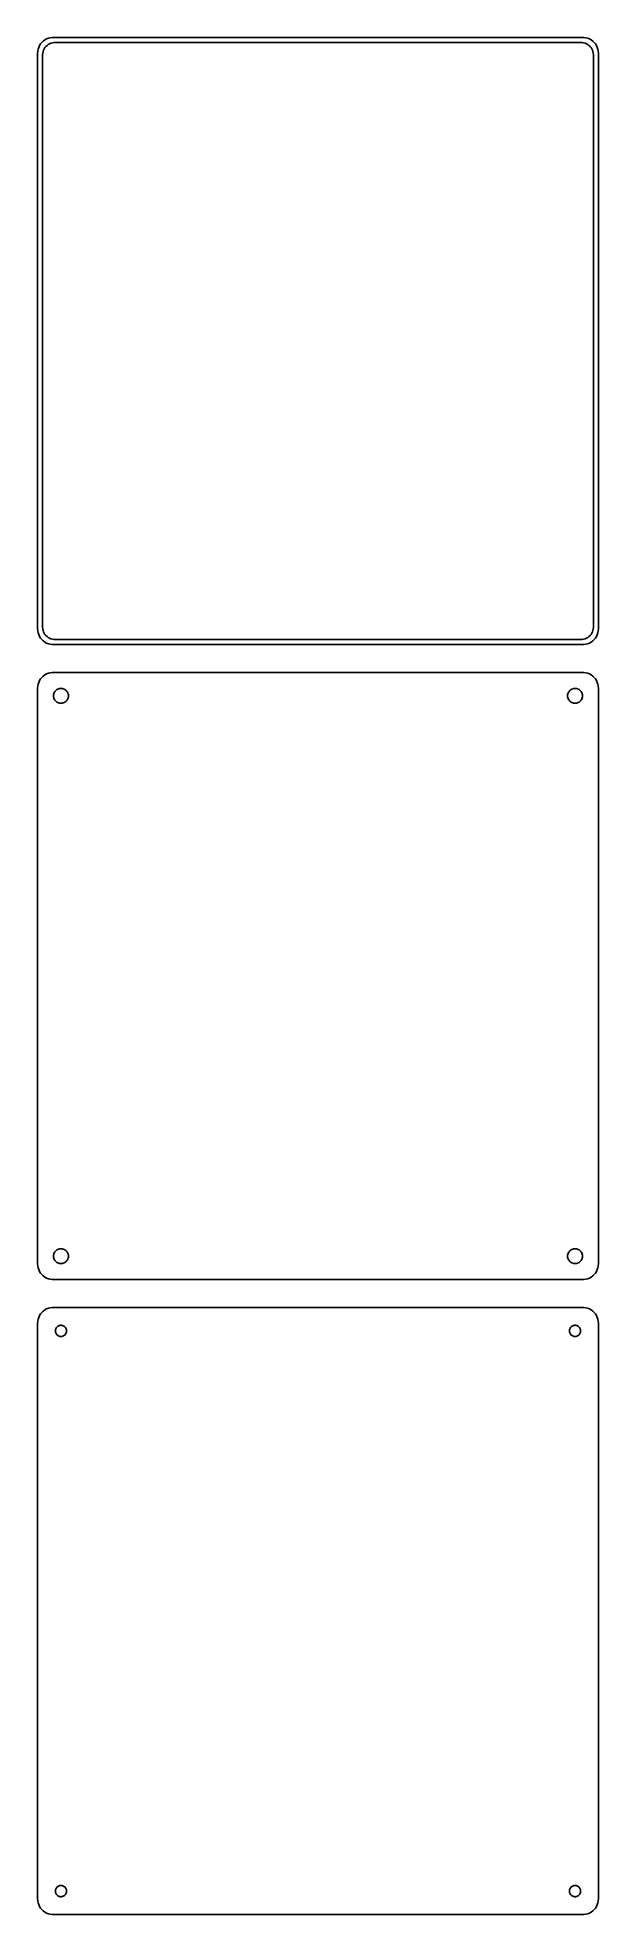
# Model space of a CAD drawing. Header units: metres. Extents: x -90 to 90, y 311 to 913.
import ezdxf

# ---------------------------------------------------------------- set-up
doc = ezdxf.new("R2010")
doc.units = ezdxf.units.M

msp = doc.modelspace()

# ---------------------------------------------------------------- linework, layer by layer
for p, q in [((-89.3815, 910.909), (-89.6489, 910.341)), ((-89.0451, 911.439), (-89.3815, 910.909)), ((-88.6448, 911.923), (-89.0451, 911.439)), ((-88.1871, 912.353), (-88.6448, 911.923)), ((-87.6791, 912.722), (-88.1871, 912.353)), ((-87.1289, 913.024), (-87.6791, 912.722)), ((-87.633, 910.276), (-87.323, 910.651)), ((-87.323, 910.651), (-86.9685, 910.984)), ((-86.5451, 913.255), (-87.1289, 913.024)), ((-86.9685, 910.984), (-86.5751, 911.27)), ((-86.5751, 911.27), (-86.1489, 911.504)), ((-85.9369, 913.411), (-86.5451, 913.255)), ((-86.1489, 911.504), (-85.6967, 911.683)), ((-85.3139, 913.49), (-85.9369, 913.411)), ((-85.6967, 911.683), (-85.2256, 911.804)), ((85.3139, 913.49), (-85.3139, 913.49)), ((-85.2256, 911.804), (-84.7432, 911.865)), ((-84.7432, 911.865), (84.7432, 911.865)), ((84.7432, 911.865), (85.2256, 911.804)), ((85.2256, 911.804), (85.6967, 911.683)), ((85.9369, 913.411), (85.3139, 913.49)), ((85.6967, 911.683), (86.1489, 911.504)), ((86.5451, 913.255), (85.9369, 913.411)), ((86.1489, 911.504), (86.5751, 911.27)), ((87.1289, 913.024), (86.5451, 913.255)), ((86.5751, 911.27), (86.9685, 910.984)), ((86.9685, 910.984), (87.323, 910.651)), ((87.6791, 912.722), (87.1289, 913.024)), ((87.323, 910.651), (87.633, 910.276)), ((88.1871, 912.353), (87.6791, 912.722)), ((88.6448, 911.923), (88.1871, 912.353)), ((89.0451, 911.439), (88.6448, 911.923)), ((89.3815, 910.909), (89.0451, 911.439)), ((89.6489, 910.341), (89.3815, 910.909)), ((-89.9606, 909.127), (-90, 908.5)), ((-90, 908.5), (-90, 723.5)), ((-89.8429, 909.743), (-89.9606, 909.127)), ((-89.6489, 910.341), (-89.8429, 909.743)), ((-88.3726, 908), (-88.3421, 908.485)), ((-88.3726, 724), (-88.3726, 908)), ((-88.3421, 908.485), (-88.251, 908.963)), ((-88.251, 908.963), (-88.1007, 909.426)), ((-88.1007, 909.426), (-87.8936, 909.866)), ((-87.8936, 909.866), (-87.633, 910.276)), ((87.633, 910.276), (87.8936, 909.866)), ((87.8936, 909.866), (88.1007, 909.426)), ((88.1007, 909.426), (88.251, 908.963)), ((88.251, 908.963), (88.3421, 908.485)), ((88.3421, 908.485), (88.3726, 908)), ((88.3726, 908), (88.3726, 724)), ((89.8429, 909.743), (89.6489, 910.341)), ((89.9606, 909.127), (89.8429, 909.743)), ((90, 908.5), (89.9606, 909.127)), ((90, 723.5), (90, 908.5)), ((-88.3421, 723.515), (-88.3726, 724)), ((88.3726, 724), (88.3421, 723.515)), ((-90, 723.5), (-89.9606, 722.873)), ((-89.9606, 722.873), (-89.8429, 722.257)), ((-89.8429, 722.257), (-89.6489, 721.659)), ((-89.6489, 721.659), (-89.3815, 721.091)), ((-89.3815, 721.091), (-89.0451, 720.561)), ((-89.0451, 720.561), (-88.6448, 720.077)), ((-88.6448, 720.077), (-88.1871, 719.647)), ((-88.251, 723.037), (-88.3421, 723.515)), ((-88.1007, 722.574), (-88.251, 723.037)), ((-88.1871, 719.647), (-87.6791, 719.278)), ((-87.8936, 722.134), (-88.1007, 722.574)), ((-87.633, 721.724), (-87.8936, 722.134)), ((-87.6791, 719.278), (-87.1289, 718.976)), ((-87.323, 721.349), (-87.633, 721.724)), ((-86.9685, 721.016), (-87.323, 721.349)), ((-87.1289, 718.976), (-86.5451, 718.745)), ((-86.5751, 720.73), (-86.9685, 721.016)), ((-86.1489, 720.496), (-86.5751, 720.73)), ((-86.5451, 718.745), (-85.9369, 718.589)), ((-85.6967, 720.317), (-86.1489, 720.496)), ((-85.9369, 718.589), (-85.3139, 718.51)), ((-85.2256, 720.196), (-85.6967, 720.317)), ((-85.3139, 718.51), (85.3139, 718.51)), ((-84.7432, 720.135), (-85.2256, 720.196)), ((84.7432, 720.135), (-84.7432, 720.135)), ((85.2256, 720.196), (84.7432, 720.135)), ((85.6967, 720.317), (85.2256, 720.196)), ((85.3139, 718.51), (85.9369, 718.589)), ((86.1489, 720.496), (85.6967, 720.317)), ((85.9369, 718.589), (86.5451, 718.745)), ((86.5751, 720.73), (86.1489, 720.496)), ((86.5451, 718.745), (87.1289, 718.976)), ((86.9685, 721.016), (86.5751, 720.73)), ((87.323, 721.349), (86.9685, 721.016)), ((87.1289, 718.976), (87.6791, 719.278)), ((87.633, 721.724), (87.323, 721.349)), ((87.8936, 722.134), (87.633, 721.724)), ((87.6791, 719.278), (88.1871, 719.647)), ((88.1007, 722.574), (87.8936, 722.134)), ((88.251, 723.037), (88.1007, 722.574)), ((88.1871, 719.647), (88.6448, 720.077)), ((88.3421, 723.515), (88.251, 723.037)), ((88.6448, 720.077), (89.0451, 720.561)), ((89.0451, 720.561), (89.3815, 721.091)), ((89.3815, 721.091), (89.6489, 721.659)), ((89.6489, 721.659), (89.8429, 722.257)), ((89.8429, 722.257), (89.9606, 722.873)), ((89.9606, 722.873), (90, 723.5)), ((-89.8429, 705.743), (-89.9606, 705.127)), ((-89.6489, 706.341), (-89.8429, 705.743)), ((-89.3815, 706.909), (-89.6489, 706.341)), ((-89.0451, 707.439), (-89.3815, 706.909)), ((-88.6448, 707.923), (-89.0451, 707.439)), ((-88.1871, 708.353), (-88.6448, 707.923)), ((-87.6791, 708.722), (-88.1871, 708.353)), ((-87.1289, 709.024), (-87.6791, 708.722)), ((-86.5451, 709.255), (-87.1289, 709.024)), ((-85.9369, 709.411), (-86.5451, 709.255)), ((-85.3139, 709.49), (-85.9369, 709.411)), ((85.3139, 709.49), (-85.3139, 709.49)), ((85.9369, 709.411), (85.3139, 709.49)), ((86.5451, 709.255), (85.9369, 709.411)), ((87.1289, 709.024), (86.5451, 709.255)), ((87.6791, 708.722), (87.1289, 709.024)), ((88.1871, 708.353), (87.6791, 708.722)), ((88.6448, 707.923), (88.1871, 708.353)), ((89.0451, 707.439), (88.6448, 707.923)), ((89.3815, 706.909), (89.0451, 707.439)), ((89.6489, 706.341), (89.3815, 706.909)), ((89.8429, 705.743), (89.6489, 706.341)), ((89.9606, 705.127), (89.8429, 705.743)), ((-89.9606, 705.127), (-90, 704.5)), ((-90, 704.5), (-90, 519.5)), ((-84.9, 702), (-84.8811, 702.301)), ((-84.8811, 701.699), (-84.9, 702)), ((-84.8811, 702.301), (-84.8246, 702.597)), ((-84.8246, 701.403), (-84.8811, 701.699)), ((-84.8246, 702.597), (-84.7315, 702.883)), ((-84.7315, 701.117), (-84.8246, 701.403)), ((-84.7315, 702.883), (-84.6031, 703.156)), ((-84.6031, 700.844), (-84.7315, 701.117)), ((-84.6031, 703.156), (-84.4416, 703.411)), ((-84.4416, 700.589), (-84.6031, 700.844)), ((-84.4416, 703.411), (-84.2495, 703.643)), ((-84.2495, 700.357), (-84.4416, 700.589)), ((-84.2495, 703.643), (-84.0298, 703.849)), ((-84.0298, 700.151), (-84.2495, 700.357)), ((-84.0298, 703.849), (-83.786, 704.026)), ((-83.786, 699.974), (-84.0298, 700.151)), ((-83.786, 704.026), (-83.5219, 704.172)), ((-83.5219, 699.828), (-83.786, 699.974)), ((-83.5219, 704.172), (-83.2416, 704.283)), ((-83.2416, 699.717), (-83.5219, 699.828)), ((-83.2416, 704.283), (-82.9497, 704.357)), ((-82.9497, 699.643), (-83.2416, 699.717)), ((-82.9497, 704.357), (-82.6507, 704.395)), ((-82.6507, 699.605), (-82.9497, 699.643)), ((-82.6507, 704.395), (-82.3493, 704.395)), ((-82.3493, 699.605), (-82.6507, 699.605)), ((-82.3493, 704.395), (-82.0503, 704.357)), ((-82.0503, 699.643), (-82.3493, 699.605)), ((-82.0503, 704.357), (-81.7584, 704.283)), ((-81.7584, 699.717), (-82.0503, 699.643)), ((-81.7584, 704.283), (-81.4781, 704.172)), ((-81.4781, 699.828), (-81.7584, 699.717)), ((-81.4781, 704.172), (-81.214, 704.026)), ((-81.214, 699.974), (-81.4781, 699.828)), ((-81.214, 704.026), (-80.9702, 703.849)), ((-80.9702, 700.151), (-81.214, 699.974)), ((-80.9702, 703.849), (-80.7505, 703.643)), ((-80.7505, 700.357), (-80.9702, 700.151)), ((-80.7505, 703.643), (-80.5583, 703.411)), ((-80.5583, 700.589), (-80.7505, 700.357)), ((-80.5583, 703.411), (-80.3969, 703.156)), ((-80.3969, 700.844), (-80.5583, 700.589)), ((-80.3969, 703.156), (-80.2685, 702.883)), ((-80.2685, 701.117), (-80.3969, 700.844)), ((-80.2685, 702.883), (-80.1754, 702.597)), ((-80.1754, 701.403), (-80.2685, 701.117)), ((-80.1754, 702.597), (-80.1189, 702.301)), ((-80.1189, 701.699), (-80.1754, 701.403)), ((-80.1189, 702.301), (-80.1, 702)), ((-80.1, 702), (-80.1189, 701.699)), ((80.1, 702), (80.1189, 702.301)), ((80.1189, 701.699), (80.1, 702)), ((80.1189, 702.301), (80.1754, 702.597)), ((80.1754, 701.403), (80.1189, 701.699)), ((80.1754, 702.597), (80.2685, 702.883)), ((80.2685, 701.117), (80.1754, 701.403)), ((80.2685, 702.883), (80.3969, 703.156)), ((80.3969, 700.844), (80.2685, 701.117)), ((80.3969, 703.156), (80.5583, 703.411)), ((80.5583, 700.589), (80.3969, 700.844)), ((80.5583, 703.411), (80.7505, 703.643)), ((80.7505, 700.357), (80.5583, 700.589)), ((80.7505, 703.643), (80.9702, 703.849)), ((80.9702, 700.151), (80.7505, 700.357)), ((80.9702, 703.849), (81.214, 704.026)), ((81.214, 699.974), (80.9702, 700.151)), ((81.214, 704.026), (81.4781, 704.172)), ((81.4781, 699.828), (81.214, 699.974)), ((81.4781, 704.172), (81.7584, 704.283)), ((81.7584, 699.717), (81.4781, 699.828)), ((81.7584, 704.283), (82.0503, 704.357)), ((82.0503, 699.643), (81.7584, 699.717)), ((82.0503, 704.357), (82.3493, 704.395)), ((82.3493, 699.605), (82.0503, 699.643)), ((82.3493, 704.395), (82.6507, 704.395)), ((82.6507, 699.605), (82.3493, 699.605)), ((82.6507, 704.395), (82.9497, 704.357)), ((82.9497, 699.643), (82.6507, 699.605)), ((82.9497, 704.357), (83.2416, 704.283)), ((83.2416, 699.717), (82.9497, 699.643)), ((83.2416, 704.283), (83.5219, 704.172)), ((83.5219, 699.828), (83.2416, 699.717)), ((83.5219, 704.172), (83.786, 704.026)), ((83.786, 699.974), (83.5219, 699.828)), ((83.786, 704.026), (84.0298, 703.849)), ((84.0298, 700.151), (83.786, 699.974)), ((84.0298, 703.849), (84.2495, 703.643)), ((84.2495, 700.357), (84.0298, 700.151)), ((84.2495, 703.643), (84.4416, 703.411)), ((84.4416, 700.589), (84.2495, 700.357)), ((84.4416, 703.411), (84.6031, 703.156)), ((84.6031, 700.844), (84.4416, 700.589)), ((84.6031, 703.156), (84.7315, 702.883)), ((84.7315, 701.117), (84.6031, 700.844)), ((84.7315, 702.883), (84.8246, 702.597)), ((84.8246, 701.403), (84.7315, 701.117)), ((84.8246, 702.597), (84.8811, 702.301)), ((84.8811, 701.699), (84.8246, 701.403)), ((84.8811, 702.301), (84.9, 702)), ((84.9, 702), (84.8811, 701.699)), ((90, 704.5), (89.9606, 705.127)), ((90, 519.5), (90, 704.5)), ((-90, 519.5), (-89.9606, 518.873)), ((-89.9606, 518.873), (-89.8429, 518.257)), ((-84.9, 522), (-84.8811, 522.301)), ((-84.8811, 521.699), (-84.9, 522)), ((-84.8811, 522.301), (-84.8246, 522.597)), ((-84.8246, 521.403), (-84.8811, 521.699)), ((-84.8246, 522.597), (-84.7315, 522.883)), ((-84.7315, 521.117), (-84.8246, 521.403)), ((-84.7315, 522.883), (-84.6031, 523.156)), ((-84.6031, 520.844), (-84.7315, 521.117)), ((-84.6031, 523.156), (-84.4416, 523.411)), ((-84.4416, 520.589), (-84.6031, 520.844)), ((-84.4416, 523.411), (-84.2495, 523.643)), ((-84.2495, 520.357), (-84.4416, 520.589)), ((-84.2495, 523.643), (-84.0298, 523.849)), ((-84.0298, 520.151), (-84.2495, 520.357)), ((-84.0298, 523.849), (-83.786, 524.026)), ((-83.786, 519.974), (-84.0298, 520.151)), ((-83.786, 524.026), (-83.5219, 524.172)), ((-83.5219, 519.828), (-83.786, 519.974)), ((-83.5219, 524.172), (-83.2416, 524.283)), ((-83.2416, 519.717), (-83.5219, 519.828)), ((-83.2416, 524.283), (-82.9497, 524.357)), ((-82.9497, 519.643), (-83.2416, 519.717)), ((-82.9497, 524.357), (-82.6507, 524.395)), ((-82.6507, 519.605), (-82.9497, 519.643)), ((-82.6507, 524.395), (-82.3493, 524.395)), ((-82.3493, 519.605), (-82.6507, 519.605)), ((-82.3493, 524.395), (-82.0503, 524.357)), ((-82.0503, 519.643), (-82.3493, 519.605)), ((-82.0503, 524.357), (-81.7584, 524.283)), ((-81.7584, 519.717), (-82.0503, 519.643)), ((-81.7584, 524.283), (-81.4781, 524.172)), ((-81.4781, 519.828), (-81.7584, 519.717)), ((-81.4781, 524.172), (-81.214, 524.026)), ((-81.214, 519.974), (-81.4781, 519.828)), ((-81.214, 524.026), (-80.9702, 523.849)), ((-80.9702, 520.151), (-81.214, 519.974)), ((-80.9702, 523.849), (-80.7505, 523.643)), ((-80.7505, 520.357), (-80.9702, 520.151)), ((-80.7505, 523.643), (-80.5583, 523.411)), ((-80.5583, 520.589), (-80.7505, 520.357)), ((-80.5583, 523.411), (-80.3969, 523.156)), ((-80.3969, 520.844), (-80.5583, 520.589)), ((-80.3969, 523.156), (-80.2685, 522.883)), ((-80.2685, 521.117), (-80.3969, 520.844)), ((-80.2685, 522.883), (-80.1754, 522.597)), ((-80.1754, 521.403), (-80.2685, 521.117)), ((-80.1754, 522.597), (-80.1189, 522.301)), ((-80.1189, 521.699), (-80.1754, 521.403)), ((-80.1189, 522.301), (-80.1, 522)), ((-80.1, 522), (-80.1189, 521.699)), ((80.1, 522), (80.1189, 522.301)), ((80.1189, 521.699), (80.1, 522)), ((80.1189, 522.301), (80.1754, 522.597)), ((80.1754, 521.403), (80.1189, 521.699)), ((80.1754, 522.597), (80.2685, 522.883)), ((80.2685, 521.117), (80.1754, 521.403)), ((80.2685, 522.883), (80.3969, 523.156)), ((80.3969, 520.844), (80.2685, 521.117)), ((80.3969, 523.156), (80.5583, 523.411)), ((80.5583, 520.589), (80.3969, 520.844)), ((80.5583, 523.411), (80.7505, 523.643)), ((80.7505, 520.357), (80.5583, 520.589)), ((80.7505, 523.643), (80.9702, 523.849)), ((80.9702, 520.151), (80.7505, 520.357)), ((80.9702, 523.849), (81.214, 524.026)), ((81.214, 519.974), (80.9702, 520.151)), ((81.214, 524.026), (81.4781, 524.172)), ((81.4781, 519.828), (81.214, 519.974)), ((81.4781, 524.172), (81.7584, 524.283)), ((81.7584, 519.717), (81.4781, 519.828)), ((81.7584, 524.283), (82.0503, 524.357)), ((82.0503, 519.643), (81.7584, 519.717)), ((82.0503, 524.357), (82.3493, 524.395)), ((82.3493, 519.605), (82.0503, 519.643)), ((82.3493, 524.395), (82.6507, 524.395)), ((82.6507, 519.605), (82.3493, 519.605)), ((82.6507, 524.395), (82.9497, 524.357)), ((82.9497, 519.643), (82.6507, 519.605)), ((82.9497, 524.357), (83.2416, 524.283)), ((83.2416, 519.717), (82.9497, 519.643)), ((83.2416, 524.283), (83.5219, 524.172)), ((83.5219, 519.828), (83.2416, 519.717)), ((83.5219, 524.172), (83.786, 524.026)), ((83.786, 519.974), (83.5219, 519.828)), ((83.786, 524.026), (84.0298, 523.849)), ((84.0298, 520.151), (83.786, 519.974)), ((84.0298, 523.849), (84.2495, 523.643)), ((84.2495, 520.357), (84.0298, 520.151)), ((84.2495, 523.643), (84.4416, 523.411)), ((84.4416, 520.589), (84.2495, 520.357)), ((84.4416, 523.411), (84.6031, 523.156)), ((84.6031, 520.844), (84.4416, 520.589)), ((84.6031, 523.156), (84.7315, 522.883)), ((84.7315, 521.117), (84.6031, 520.844)), ((84.7315, 522.883), (84.8246, 522.597)), ((84.8246, 521.403), (84.7315, 521.117)), ((84.8246, 522.597), (84.8811, 522.301)), ((84.8811, 521.699), (84.8246, 521.403)), ((84.8811, 522.301), (84.9, 522)), ((84.9, 522), (84.8811, 521.699)), ((89.8429, 518.257), (89.9606, 518.873)), ((89.9606, 518.873), (90, 519.5)), ((-89.8429, 518.257), (-89.6489, 517.659)), ((-89.6489, 517.659), (-89.3815, 517.091)), ((-89.3815, 517.091), (-89.0451, 516.561)), ((-89.0451, 516.561), (-88.6448, 516.077)), ((-88.6448, 516.077), (-88.1871, 515.647)), ((-88.1871, 515.647), (-87.6791, 515.278)), ((-87.6791, 515.278), (-87.1289, 514.976)), ((-87.1289, 514.976), (-86.5451, 514.745)), ((-86.5451, 514.745), (-85.9369, 514.589)), ((-85.9369, 514.589), (-85.3139, 514.51)), ((-85.3139, 514.51), (85.3139, 514.51)), ((85.3139, 514.51), (85.9369, 514.589)), ((85.9369, 514.589), (86.5451, 514.745)), ((86.5451, 514.745), (87.1289, 514.976)), ((87.1289, 514.976), (87.6791, 515.278)), ((87.6791, 515.278), (88.1871, 515.647)), ((88.1871, 515.647), (88.6448, 516.077)), ((88.6448, 516.077), (89.0451, 516.561)), ((89.0451, 516.561), (89.3815, 517.091)), ((89.3815, 517.091), (89.6489, 517.659)), ((89.6489, 517.659), (89.8429, 518.257)), ((-89.9606, 501.127), (-90, 500.5)), ((-90, 500.5), (-90, 315.5)), ((-89.8429, 501.743), (-89.9606, 501.127)), ((-89.6489, 502.341), (-89.8429, 501.743)), ((-89.3815, 502.909), (-89.6489, 502.341)), ((-89.0451, 503.439), (-89.3815, 502.909)), ((-88.6448, 503.923), (-89.0451, 503.439)), ((-88.1871, 504.353), (-88.6448, 503.923)), ((-87.6791, 504.722), (-88.1871, 504.353)), ((-87.1289, 505.024), (-87.6791, 504.722)), ((-86.5451, 505.255), (-87.1289, 505.024)), ((-85.9369, 505.411), (-86.5451, 505.255)), ((-85.3139, 505.49), (-85.9369, 505.411)), ((85.3139, 505.49), (-85.3139, 505.49)), ((85.9369, 505.411), (85.3139, 505.49)), ((86.5451, 505.255), (85.9369, 505.411)), ((87.1289, 505.024), (86.5451, 505.255)), ((87.6791, 504.722), (87.1289, 505.024)), ((88.1871, 504.353), (87.6791, 504.722)), ((88.6448, 503.923), (88.1871, 504.353)), ((89.0451, 503.439), (88.6448, 503.923)), ((89.3815, 502.909), (89.0451, 503.439)), ((89.6489, 502.341), (89.3815, 502.909)), ((89.8429, 501.743), (89.6489, 502.341)), ((89.9606, 501.127), (89.8429, 501.743)), ((90, 500.5), (89.9606, 501.127)), ((90, 315.5), (90, 500.5)), ((-84.3, 498), (-84.2858, 498.226)), ((-84.2858, 497.774), (-84.3, 498)), ((-84.2858, 498.226), (-84.2434, 498.448)), ((-84.2434, 497.552), (-84.2858, 497.774)), ((-84.2434, 498.448), (-84.1736, 498.663)), ((-84.1736, 497.337), (-84.2434, 497.552)), ((-84.1736, 498.663), (-84.0773, 498.867)), ((-84.0773, 497.133), (-84.1736, 497.337)), ((-84.0773, 498.867), (-83.9562, 499.058)), ((-83.9562, 496.942), (-84.0773, 497.133)), ((-83.9562, 499.058), (-83.8121, 499.232)), ((-83.8121, 496.768), (-83.9562, 496.942)), ((-83.8121, 499.232), (-83.6474, 499.387)), ((-83.6474, 496.613), (-83.8121, 496.768)), ((-83.6474, 499.387), (-83.4645, 499.52)), ((-83.4645, 496.48), (-83.6474, 496.613)), ((-83.4645, 499.52), (-83.2664, 499.629)), ((-83.2664, 496.371), (-83.4645, 496.48)), ((-83.2664, 499.629), (-83.0562, 499.712)), ((-83.0562, 496.288), (-83.2664, 496.371)), ((-83.0562, 499.712), (-82.8373, 499.768)), ((-82.8373, 496.232), (-83.0562, 496.288)), ((-82.8373, 499.768), (-82.613, 499.796)), ((-82.613, 496.204), (-82.8373, 496.232)), ((-82.613, 499.796), (-82.387, 499.796)), ((-82.387, 496.204), (-82.613, 496.204)), ((-82.387, 499.796), (-82.1627, 499.768)), ((-82.1627, 496.232), (-82.387, 496.204)), ((-82.1627, 499.768), (-81.9438, 499.712)), ((-81.9438, 496.288), (-82.1627, 496.232)), ((-81.9438, 499.712), (-81.7336, 499.629)), ((-81.7336, 496.371), (-81.9438, 496.288)), ((-81.7336, 499.629), (-81.5355, 499.52)), ((-81.5355, 496.48), (-81.7336, 496.371)), ((-81.5355, 499.52), (-81.3526, 499.387)), ((-81.3526, 496.613), (-81.5355, 496.48)), ((-81.3526, 499.387), (-81.1879, 499.232)), ((-81.1879, 496.768), (-81.3526, 496.613)), ((-81.1879, 499.232), (-81.0438, 499.058)), ((-81.0438, 496.942), (-81.1879, 496.768)), ((-81.0438, 499.058), (-80.9226, 498.867)), ((-80.9226, 497.133), (-81.0438, 496.942)), ((-80.9226, 498.867), (-80.8264, 498.663)), ((-80.8264, 497.337), (-80.9226, 497.133)), ((-80.8264, 498.663), (-80.7565, 498.448)), ((-80.7565, 497.552), (-80.8264, 497.337)), ((-80.7565, 498.448), (-80.7142, 498.226)), ((-80.7142, 497.774), (-80.7565, 497.552)), ((-80.7142, 498.226), (-80.7, 498)), ((-80.7, 498), (-80.7142, 497.774)), ((80.7, 498), (80.7142, 498.226)), ((80.7142, 497.774), (80.7, 498)), ((80.7142, 498.226), (80.7565, 498.448)), ((80.7565, 497.552), (80.7142, 497.774)), ((80.7565, 498.448), (80.8264, 498.663)), ((80.8264, 497.337), (80.7565, 497.552)), ((80.8264, 498.663), (80.9226, 498.867)), ((80.9226, 497.133), (80.8264, 497.337)), ((80.9226, 498.867), (81.0438, 499.058)), ((81.0438, 496.942), (80.9226, 497.133)), ((81.0438, 499.058), (81.1879, 499.232)), ((81.1879, 496.768), (81.0438, 496.942)), ((81.1879, 499.232), (81.3526, 499.387)), ((81.3526, 496.613), (81.1879, 496.768)), ((81.3526, 499.387), (81.5355, 499.52)), ((81.5355, 496.48), (81.3526, 496.613)), ((81.5355, 499.52), (81.7336, 499.629)), ((81.7336, 496.371), (81.5355, 496.48)), ((81.7336, 499.629), (81.9438, 499.712)), ((81.9438, 496.288), (81.7336, 496.371)), ((81.9438, 499.712), (82.1627, 499.768)), ((82.1627, 496.232), (81.9438, 496.288)), ((82.1627, 499.768), (82.387, 499.796)), ((82.387, 496.204), (82.1627, 496.232)), ((82.387, 499.796), (82.613, 499.796)), ((82.613, 496.204), (82.387, 496.204)), ((82.613, 499.796), (82.8373, 499.768)), ((82.8373, 496.232), (82.613, 496.204)), ((82.8373, 499.768), (83.0562, 499.712)), ((83.0562, 496.288), (82.8373, 496.232)), ((83.0562, 499.712), (83.2664, 499.629)), ((83.2664, 496.371), (83.0562, 496.288)), ((83.2664, 499.629), (83.4645, 499.52)), ((83.4645, 496.48), (83.2664, 496.371)), ((83.4645, 499.52), (83.6474, 499.387)), ((83.6474, 496.613), (83.4645, 496.48)), ((83.6474, 499.387), (83.8121, 499.232)), ((83.8121, 496.768), (83.6474, 496.613)), ((83.8121, 499.232), (83.9562, 499.058)), ((83.9562, 496.942), (83.8121, 496.768)), ((83.9562, 499.058), (84.0773, 498.867)), ((84.0773, 497.133), (83.9562, 496.942)), ((84.0773, 498.867), (84.1736, 498.663)), ((84.1736, 497.337), (84.0773, 497.133)), ((84.1736, 498.663), (84.2434, 498.448)), ((84.2434, 497.552), (84.1736, 497.337)), ((84.2434, 498.448), (84.2858, 498.226)), ((84.2858, 497.774), (84.2434, 497.552)), ((84.2858, 498.226), (84.3, 498)), ((84.3, 498), (84.2858, 497.774)), ((-83.4645, 319.52), (-83.2664, 319.629)), ((-83.2664, 319.629), (-83.0562, 319.712)), ((-83.0562, 319.712), (-82.8373, 319.768)), ((-82.8373, 319.768), (-82.613, 319.796)), ((-82.613, 319.796), (-82.387, 319.796)), ((-82.387, 319.796), (-82.1627, 319.768)), ((-82.1627, 319.768), (-81.9438, 319.712)), ((-81.9438, 319.712), (-81.7336, 319.629)), ((-81.7336, 319.629), (-81.5355, 319.52)), ((81.5355, 319.52), (81.7336, 319.629)), ((81.7336, 319.629), (81.9438, 319.712)), ((81.9438, 319.712), (82.1627, 319.768)), ((82.1627, 319.768), (82.387, 319.796)), ((82.387, 319.796), (82.613, 319.796)), ((82.613, 319.796), (82.8373, 319.768)), ((82.8373, 319.768), (83.0562, 319.712)), ((83.0562, 319.712), (83.2664, 319.629)), ((83.2664, 319.629), (83.4645, 319.52)), ((-90, 315.5), (-89.9606, 314.873)), ((-89.9606, 314.873), (-89.8429, 314.257)), ((-89.8429, 314.257), (-89.6489, 313.659)), ((-89.6489, 313.659), (-89.3815, 313.091)), ((-84.3, 318), (-84.2858, 318.226)), ((-84.2858, 317.774), (-84.3, 318)), ((-84.2858, 318.226), (-84.2434, 318.448)), ((-84.2434, 317.552), (-84.2858, 317.774)), ((-84.2434, 318.448), (-84.1736, 318.663)), ((-84.1736, 317.337), (-84.2434, 317.552)), ((-84.1736, 318.663), (-84.0773, 318.867)), ((-84.0773, 317.133), (-84.1736, 317.337)), ((-84.0773, 318.867), (-83.9562, 319.058)), ((-83.9562, 316.942), (-84.0773, 317.133)), ((-83.9562, 319.058), (-83.8121, 319.232)), ((-83.8121, 316.768), (-83.9562, 316.942)), ((-83.8121, 319.232), (-83.6474, 319.387)), ((-83.6474, 316.613), (-83.8121, 316.768)), ((-83.6474, 319.387), (-83.4645, 319.52)), ((-83.4645, 316.48), (-83.6474, 316.613)), ((-83.2664, 316.371), (-83.4645, 316.48)), ((-83.0562, 316.288), (-83.2664, 316.371)), ((-82.8373, 316.232), (-83.0562, 316.288)), ((-82.613, 316.204), (-82.8373, 316.232)), ((-82.387, 316.204), (-82.613, 316.204)), ((-82.1627, 316.232), (-82.387, 316.204)), ((-81.9438, 316.288), (-82.1627, 316.232)), ((-81.7336, 316.371), (-81.9438, 316.288)), ((-81.5355, 316.48), (-81.7336, 316.371)), ((-81.5355, 319.52), (-81.3526, 319.387)), ((-81.3526, 316.613), (-81.5355, 316.48)), ((-81.3526, 319.387), (-81.1879, 319.232)), ((-81.1879, 316.768), (-81.3526, 316.613)), ((-81.1879, 319.232), (-81.0438, 319.058)), ((-81.0438, 316.942), (-81.1879, 316.768)), ((-81.0438, 319.058), (-80.9226, 318.867)), ((-80.9226, 317.133), (-81.0438, 316.942)), ((-80.9226, 318.867), (-80.8264, 318.663)), ((-80.8264, 317.337), (-80.9226, 317.133)), ((-80.8264, 318.663), (-80.7565, 318.448)), ((-80.7565, 317.552), (-80.8264, 317.337)), ((-80.7565, 318.448), (-80.7142, 318.226)), ((-80.7142, 317.774), (-80.7565, 317.552)), ((-80.7142, 318.226), (-80.7, 318)), ((-80.7, 318), (-80.7142, 317.774)), ((80.7, 318), (80.7142, 318.226)), ((80.7142, 317.774), (80.7, 318)), ((80.7142, 318.226), (80.7565, 318.448)), ((80.7565, 317.552), (80.7142, 317.774)), ((80.7565, 318.448), (80.8264, 318.663)), ((80.8264, 317.337), (80.7565, 317.552)), ((80.8264, 318.663), (80.9226, 318.867)), ((80.9226, 317.133), (80.8264, 317.337)), ((80.9226, 318.867), (81.0438, 319.058)), ((81.0438, 316.942), (80.9226, 317.133)), ((81.0438, 319.058), (81.1879, 319.232)), ((81.1879, 316.768), (81.0438, 316.942)), ((81.1879, 319.232), (81.3526, 319.387)), ((81.3526, 316.613), (81.1879, 316.768)), ((81.3526, 319.387), (81.5355, 319.52)), ((81.5355, 316.48), (81.3526, 316.613)), ((81.7336, 316.371), (81.5355, 316.48)), ((81.9438, 316.288), (81.7336, 316.371)), ((82.1627, 316.232), (81.9438, 316.288)), ((82.387, 316.204), (82.1627, 316.232)), ((82.613, 316.204), (82.387, 316.204)), ((82.8373, 316.232), (82.613, 316.204)), ((83.0562, 316.288), (82.8373, 316.232)), ((83.2664, 316.371), (83.0562, 316.288)), ((83.4645, 316.48), (83.2664, 316.371)), ((83.4645, 319.52), (83.6474, 319.387)), ((83.6474, 316.613), (83.4645, 316.48)), ((83.6474, 319.387), (83.8121, 319.232)), ((83.8121, 316.768), (83.6474, 316.613)), ((83.8121, 319.232), (83.9562, 319.058)), ((83.9562, 316.942), (83.8121, 316.768)), ((83.9562, 319.058), (84.0773, 318.867)), ((84.0773, 317.133), (83.9562, 316.942)), ((84.0773, 318.867), (84.1736, 318.663)), ((84.1736, 317.337), (84.0773, 317.133)), ((84.1736, 318.663), (84.2434, 318.448)), ((84.2434, 317.552), (84.1736, 317.337)), ((84.2434, 318.448), (84.2858, 318.226)), ((84.2858, 317.774), (84.2434, 317.552)), ((84.2858, 318.226), (84.3, 318)), ((84.3, 318), (84.2858, 317.774)), ((89.3815, 313.091), (89.6489, 313.659)), ((89.6489, 313.659), (89.8429, 314.257)), ((89.8429, 314.257), (89.9606, 314.873)), ((89.9606, 314.873), (90, 315.5)), ((-89.3815, 313.091), (-89.0451, 312.561)), ((-89.0451, 312.561), (-88.6448, 312.077)), ((-88.6448, 312.077), (-88.1871, 311.647)), ((-88.1871, 311.647), (-87.6791, 311.278)), ((-87.6791, 311.278), (-87.1289, 310.976)), ((-87.1289, 310.976), (-86.5451, 310.745)), ((-86.5451, 310.745), (-85.9369, 310.589)), ((-85.9369, 310.589), (-85.3139, 310.51)), ((-85.3139, 310.51), (85.3139, 310.51)), ((85.3139, 310.51), (85.9369, 310.589)), ((85.9369, 310.589), (86.5451, 310.745)), ((86.5451, 310.745), (87.1289, 310.976)), ((87.1289, 310.976), (87.6791, 311.278)), ((87.6791, 311.278), (88.1871, 311.647)), ((88.1871, 311.647), (88.6448, 312.077)), ((88.6448, 312.077), (89.0451, 312.561)), ((89.0451, 312.561), (89.3815, 313.091))]:
    msp.add_line(p, q)

doc.saveas('drawing.dxf')
